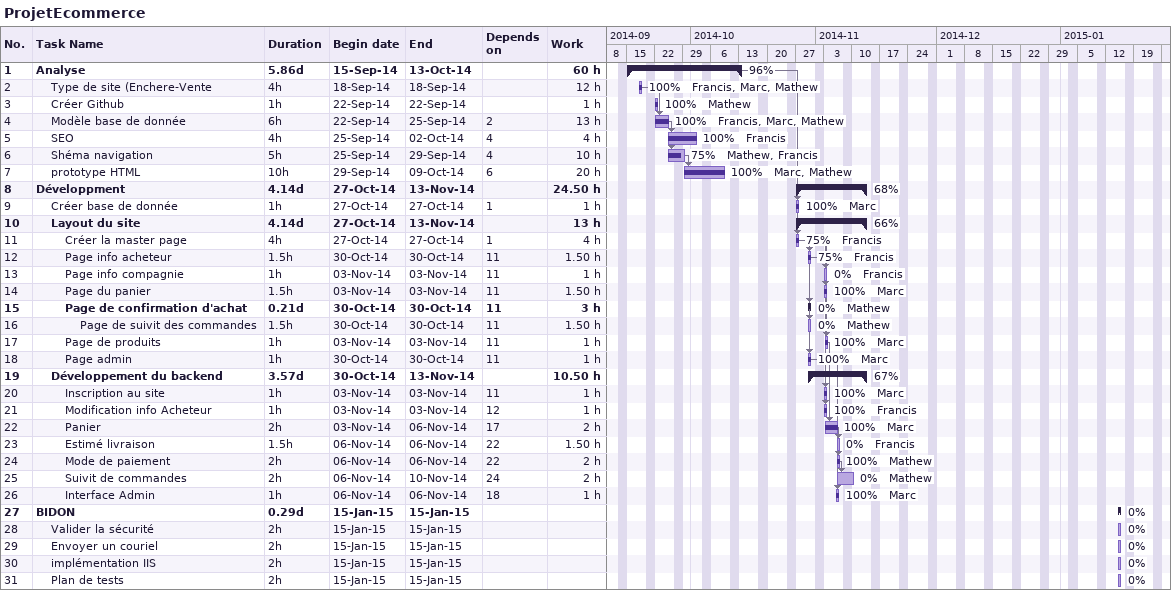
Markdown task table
ProjetEcommerce

| ID | Level | Task | Duration | Start | Finish | Predecessors | Resources | % complete | Work (h) |
|---|---|---|---|---|---|---|---|---|---|
| 1 | 1 | **Analyse** | 5.86d | 2014-09-15 | 2014-10-13 |  |  | 96 | 60 |
| 2 | 2 | Type de site (Enchere-Vente | 4h | 2014-09-18 | 2014-09-18 |  | Francis, Marc, Mathew | 100 | 12 |
| 3 | 2 | Créer Github | 1h | 2014-09-22 | 2014-09-22 |  | Mathew | 100 | 1 |
| 4 | 2 | Modèle base de donnée | 6h | 2014-09-22 | 2014-09-25 | 2 | Francis, Marc, Mathew | 100 | 13 |
| 5 | 2 | SEO | 4h | 2014-09-25 | 2014-10-02 | 4 | Francis | 100 | 4 |
| 6 | 2 | Shéma navigation | 5h | 2014-09-25 | 2014-09-29 | 4 | Mathew, Francis | 75 | 10 |
| 7 | 2 | prototype HTML | 10h | 2014-09-29 | 2014-10-09 | 6 | Marc, Mathew | 100 | 20 |
| 8 | 1 | **Développment** | 4.14d | 2014-10-27 | 2014-11-13 |  |  | 68 | 24.50 |
| 9 | 2 | Créer base de donnée | 1h | 2014-10-27 | 2014-10-27 | 1 | Marc | 100 | 1 |
| 10 | 2 | **Layout du site** | 4.14d | 2014-10-27 | 2014-11-13 |  |  | 66 | 13 |
| 11 | 3 | Créer la master page | 4h | 2014-10-27 | 2014-10-27 | 1 | Francis | 75 | 4 |
| 12 | 3 | Page info acheteur | 1.5h | 2014-10-30 | 2014-10-30 | 11 | Francis | 75 | 1.50 |
| 13 | 3 | Page info compagnie | 1h | 2014-11-03 | 2014-11-03 | 11 | Francis | 0 | 1 |
| 14 | 3 | Page du panier | 1.5h | 2014-11-03 | 2014-11-03 | 11 | Marc | 100 | 1.50 |
| 15 | 3 | **Page de confirmation d'achat** | 0.21d | 2014-10-30 | 2014-10-30 | 11 | Mathew | 0 | 3 |
| 16 | 4 | Page de suivit des commandes | 1.5h | 2014-10-30 | 2014-10-30 | 11 | Mathew | 0 | 1.50 |
| 17 | 3 | Page de produits | 1h | 2014-11-03 | 2014-11-03 | 11 | Marc | 100 | 1 |
| 18 | 3 | Page admin | 1h | 2014-10-30 | 2014-10-30 | 11 | Marc | 100 | 1 |
| 19 | 2 | **Développement du backend** | 3.57d | 2014-10-30 | 2014-11-13 |  |  | 67 | 10.50 |
| 20 | 3 | Inscription au site | 1h | 2014-11-03 | 2014-11-03 | 11 | Marc | 100 | 1 |
| 21 | 3 | Modification info Acheteur | 1h | 2014-11-03 | 2014-11-03 | 12 | Francis | 100 | 1 |
| 22 | 3 | Panier | 2h | 2014-11-03 | 2014-11-06 | 17 | Marc | 100 | 2 |
| 23 | 3 | Estimé livraison | 1.5h | 2014-11-06 | 2014-11-06 | 22 | Francis | 0 | 1.50 |
| 24 | 3 | Mode de paiement | 2h | 2014-11-06 | 2014-11-06 | 22 | Mathew | 100 | 2 |
| 25 | 3 | Suivit de commandes | 2h | 2014-11-06 | 2014-11-10 | 24 | Mathew | 0 | 2 |
| 26 | 3 | Interface Admin | 1h | 2014-11-06 | 2014-11-06 | 18 | Marc | 100 | 1 |
| 27 | 1 | **BIDON** | 0.29d | 2015-01-15 | 2015-01-15 |  |  | 0 |  |
| 28 | 2 | Valider la sécurité | 2h | 2015-01-15 | 2015-01-15 |  |  | 0 |  |
| 29 | 2 | Envoyer un couriel | 2h | 2015-01-15 | 2015-01-15 |  |  | 0 |  |
| 30 | 2 | implémentation IIS | 2h | 2015-01-15 | 2015-01-15 |  |  | 0 |  |
| 31 | 2 | Plan de tests | 2h | 2015-01-15 | 2015-01-15 |  |  | 0 |  |
